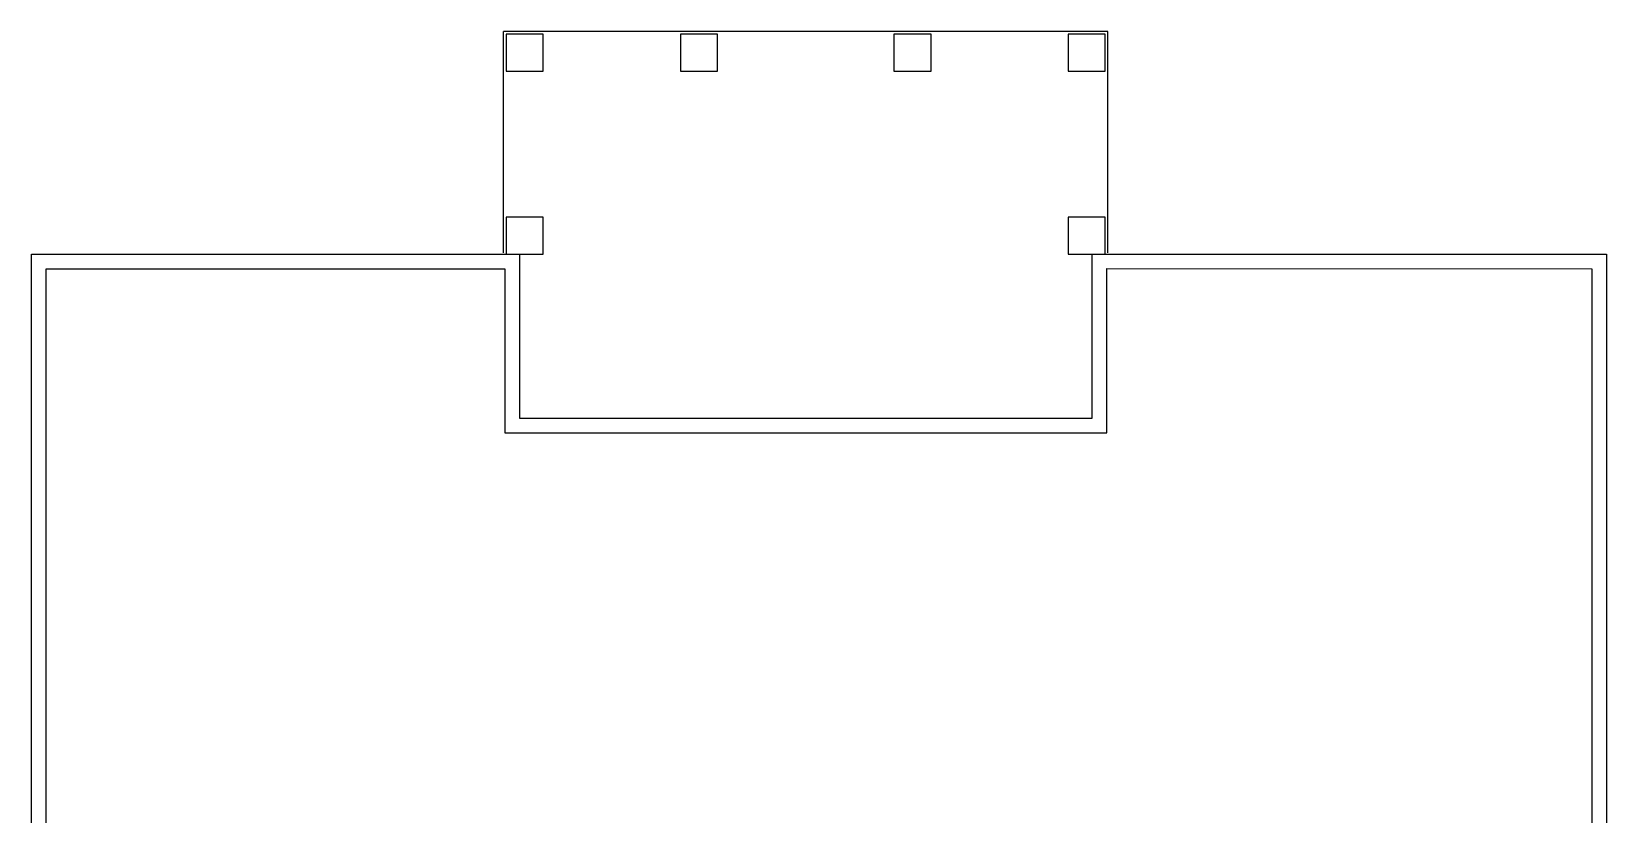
# Model space of a CAD drawing. Header units: inches. Extents: x -28708 to -16583, y 64755 to 66587.
# Drawn here: x -18683 to -18089, y 66169 to 66464 of the extents above; entities that cross this region are included whole.
import ezdxf

# ---------------------------------------------------------------- set-up
doc = ezdxf.new("R2010")
doc.units = ezdxf.units.IN
doc.header["$LTSCALE"] = 20
doc.header["$MEASUREMENT"] = 0
for name, color, linetype in [('COLUMNS', 4, 'Continuous'), ('DIM', 2, 'Continuous'), ('WALL', 5, 'Continuous')]:
    doc.layers.add(name, color=color, linetype=linetype)

# ---------------------------------------------------------------- blocks, each defined once
blk = doc.blocks.new('A$C3BC31441')
at = {"layer": 'COLUMNS', "color": 9, "linetype": 'ByBlock', "lineweight": -2}
for p, q in [((192.96, 803.01), (178.96, 803.01)), ((178.96, 803.01), (178.96, 789.01)), ((192.96, 789.01), (192.96, 803.01)), ((258.74, 803.01), (244.74, 803.01)), ((244.74, 803.01), (244.74, 789.01)), ((258.74, 789.01), (258.74, 803.01)), ((339.24, 803.01), (325.24, 803.01)), ((325.24, 803.01), (325.24, 789.01)), ((339.24, 789.01), (339.24, 803.01)), ((404.98, 803.01), (390.98, 803.01)), ((390.98, 803.01), (390.98, 789.01)), ((404.98, 789.01), (404.98, 803.01)), ((178.96, 789.01), (192.96, 789.01)), ((244.74, 789.01), (258.74, 789.01)), ((325.24, 789.01), (339.24, 789.01)), ((390.98, 789.01), (404.98, 789.01)), ((192.96, 734), (178.96, 734)), ((178.96, 734), (178.96, 720)), ((192.96, 720), (192.96, 734)), ((404.98, 734), (390.98, 734)), ((390.98, 734), (390.98, 720)), ((404.98, 720), (404.98, 734)), ((178.96, 720), (192.96, 720)), ((390.98, 720), (404.98, 720))]:
    blk.add_line(p, q, dxfattribs=at)
at = {"layer": 'WALL', "color": 9, "linetype": 'ByBlock', "lineweight": -2}
for p, q in [((405.98, 804.01), (177.99, 804.01)), ((177.99, 720.51), (177.99, 804.01)), ((405.98, 720.51), (405.98, 804.01)), ((0, 452), (0, 720)), ((0, 720), (184, 720)), ((184, 720), (184, 658.06)), ((400, 658.06), (400, 720.01)), ((400, 720.01), (594, 720)), ((594, 720), (594, 500.5)), ((5.5, 452), (5.5, 714.5)), ((5.5, 714.5), (178.5, 714.5)), ((178.5, 714.5), (178.5, 652.56)), ((405.5, 652.56), (405.5, 714.51)), ((405.5, 714.51), (588.5, 714.5)), ((588.5, 714.5), (588.5, 500.5)), ((184, 658.06), (400, 658.06)), ((178.5, 652.56), (405.5, 652.56))]:
    blk.add_line(p, q, dxfattribs=at)

msp = doc.modelspace()

# ---------------------------------------------------------------- block references
at = {"layer": 'DIM', "color": 6, "linetype": 'ByBlock', "lineweight": -2}
msp.add_blockref('A$C3BC31441', (-18683.2518, 65660.2242), dxfattribs=at)

doc.saveas('drawing.dxf')
